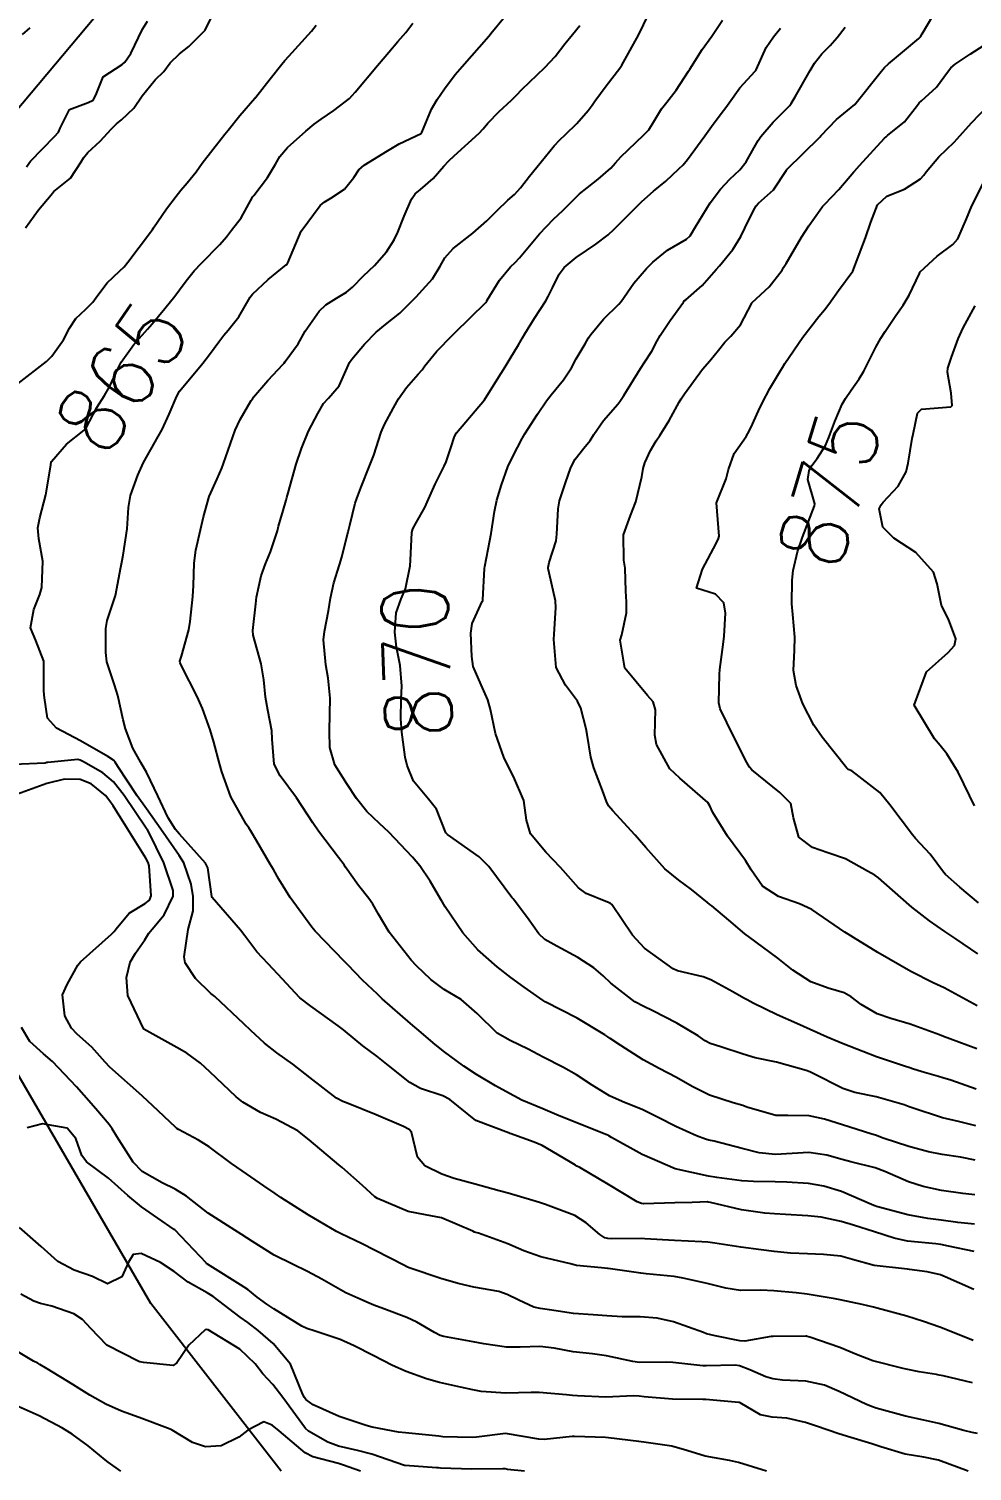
# Model space of a CAD drawing. Header units: metres. Extents: x 307586 to 320046, y 7427249 to 7434250.
# Drawn here: x 319577.1 to 319633.7, y 7427250 to 7427336.5 of the extents above; entities that cross this region are included whole.
import ezdxf
from ezdxf.enums import TextEntityAlignment as Align

# ---------------------------------------------------------------- set-up
doc = ezdxf.new("R2010")
doc.units = ezdxf.units.M
doc.header["$MEASUREMENT"] = 0
for name, color, linetype in [('Cotas', 45, 'Continuous'), ('Curvas de Nivel 1m', 11, 'Continuous'), ('Curvas de Nivel 5m', 15, 'Continuous'), ('Vias Secundárias', 230, 'Continuous')]:
    doc.layers.add(name, color=color, linetype=linetype)
doc.styles.add('Style-STANDARD', font='STANDARD.shx')

msp = doc.modelspace()

# ---------------------------------------------------------------- linework, layer by layer
at = {"layer": 'Curvas de Nivel 1m', "flags": 128}
for points, elevation in [([(319633.863, 7427266.537), (319633.144, 7427266.607), (319631.866, 7427266.8), (319630.757, 7427267.03), (319629.874, 7427267.314), (319628.46, 7427267.944), (319627.885, 7427268.154), (319626.428, 7427268.512), (319625.89, 7427268.649), (319624.972, 7427268.909), (319623.894, 7427269.066), (319622.896, 7427269.007), (319621.892, 7427268.948), (319620.911, 7427269.052), (319619.896, 7427269.323), (319618.216, 7427269.75), (319617.9, 7427269.816), (319617.704, 7427269.876), (319617.159, 7427270.081), (319615.911, 7427270.641), (319614.847, 7427271.183), (319613.926, 7427271.63), (319612.695, 7427272.132), (319611.936, 7427272.474), (319610.895, 7427273.108), (319609.948, 7427273.727), (319609.163, 7427274.178), (319607.959, 7427274.805), (319607.042, 7427275.283), (319605.969, 7427275.788), (319605.194, 7427276.228), (319603.991, 7427277.427), (319603.022, 7427278.25), (319602.009, 7427278.866), (319601.21, 7427279.467), (319600.353, 7427280.285), (319600.028, 7427280.626), (319598.701, 7427282.304), (319598.064, 7427283.385), (319597.732, 7427283.978), (319597.478, 7427284.319), (319596.86, 7427285.107), (319596.092, 7427286.2), (319595.997, 7427286.341), (319595.667, 7427286.777), (319594.465, 7427288.357), (319594.128, 7427288.865), (319593.151, 7427290.37), (319592.162, 7427291.676), (319591.803, 7427292.386), (319591.686, 7427293.886), (319591.661, 7427294.388), (319591.432, 7427295.619), (319591.288, 7427296.394), (319591.174, 7427297.451), (319591.027, 7427298.402), (319590.547, 7427300.12), (319590.513, 7427300.407), (319590.695, 7427301.998), (319590.751, 7427302.405), (319591.014, 7427303.695), (319591.286, 7427304.4), (319591.591, 7427305.127), (319591.993, 7427306.393), (319592.072, 7427306.658), (319592.351, 7427307.616), (319592.524, 7427308.224), (319592.567, 7427308.387), (319592.641, 7427308.661), (319593.124, 7427310.379), (319593.436, 7427311.336), (319593.87, 7427312.368), (319594.424, 7427313.428), (319594.765, 7427314.021), (319595.06, 7427314.354), (319595.699, 7427315.089), (319596.264, 7427316.342), (319596.317, 7427316.48), (319596.458, 7427316.699), (319597.216, 7427317.584), (319597.927, 7427318.318), (319598.488, 7427318.778), (319599.339, 7427319.457), (319600.193, 7427320.293), (319600.34, 7427320.457), (319600.508, 7427320.635), (319601.298, 7427321.505), (319601.768, 7427322.278), (319602.045, 7427322.768), (319602.543, 7427323.322), (319603.733, 7427324.252), (319604.56, 7427324.982), (319605.18, 7427325.621), (319605.837, 7427326.227), (319606.226, 7427326.576), (319606.584, 7427326.968), (319607.138, 7427327.669), (319607.566, 7427328.206), (319608.616, 7427329.494), (319608.947, 7427329.859), (319609.289, 7427330.183), (319609.971, 7427330.839), (319610.645, 7427331.611), (319610.885, 7427331.932), (319611.054, 7427332.166), (319611.732, 7427333.089), (319612.547, 7427334.151), (319612.602, 7427334.223), (319612.675, 7427334.325), (319613.673, 7427336.135), (319614.546, 7427337.948)], 868), ([(319576.439, 7427315.219), (319578.14, 7427316.555), (319578.305, 7427316.702), (319578.458, 7427316.87), (319579.16, 7427317.856), (319579.525, 7427318.54), (319579.901, 7427319.123), (319580.495, 7427319.689), (319580.922, 7427320.102), (319581.221, 7427320.523), (319581.768, 7427321.264), (319582.525, 7427321.972), (319582.804, 7427322.231), (319583.023, 7427322.503), (319584.385, 7427324.316), (319584.498, 7427324.481), (319584.554, 7427324.567), (319585.335, 7427325.703), (319585.915, 7427326.467), (319586.208, 7427326.834), (319586.585, 7427327.264), (319587.113, 7427327.935), (319587.486, 7427328.447), (319588.618, 7427329.923), (319588.846, 7427330.202), (319589.033, 7427330.426), (319589.751, 7427331.304), (319590.652, 7427332.345), (319590.68, 7427332.382), (319590.7, 7427332.41), (319591.559, 7427333.506), (319592.259, 7427334.394), (319592.448, 7427334.619), (319592.678, 7427334.866), (319594.034, 7427336.37), (319594.331, 7427336.732)], 864), ([(319576.866, 7427324.575), (319577.647, 7427325.647), (319578.421, 7427326.552), (319578.484, 7427326.641), (319578.576, 7427326.744), (319579.582, 7427327.546), (319580.21, 7427328.534), (319580.357, 7427328.781), (319580.609, 7427329.089), (319581.363, 7427329.775), (319582.048, 7427330.516), (319582.337, 7427330.804), (319582.631, 7427331.06), (319583.383, 7427331.758), (319583.87, 7427332.492), (319584.663, 7427333.462), (319585.183, 7427333.959), (319585.561, 7427334.471), (319586.127, 7427335.017), (319586.683, 7427335.45), (319587.663, 7427336.445), (319587.999, 7427337.145)], 863), ([(319576.941, 7427328.232), (319577.171, 7427328.571), (319578.618, 7427330.054), (319578.854, 7427330.314), (319578.959, 7427330.547), (319579.51, 7427331.671), (319580.646, 7427332.097), (319580.941, 7427332.234), (319581.096, 7427332.526), (319581.544, 7427333.641), (319582.672, 7427334.379), (319582.838, 7427334.508), (319583.206, 7427335.03), (319583.906, 7427336.492), (319584.205, 7427336.983)], 862), ([(319633.825, 7427263.124), (319632.278, 7427263.446), (319631.829, 7427263.555), (319631.52, 7427263.595), (319629.831, 7427263.746), (319629.013, 7427263.938), (319627.837, 7427264.311), (319626.577, 7427264.705), (319625.843, 7427264.941), (319624.634, 7427265.203), (319623.846, 7427265.283), (319622.498, 7427265.362), (319621.847, 7427265.394), (319621.256, 7427265.438), (319619.849, 7427265.643), (319617.999, 7427266.069), (319617.853, 7427266.102), (319617.819, 7427266.105), (319616.901, 7427266.084), (319615.852, 7427266.054), (319613.976, 7427265.994), (319613.852, 7427266.011), (319613.592, 7427266.123), (319611.868, 7427267.154), (319610.153, 7427268.166), (319609.976, 7427268.261), (319609.884, 7427268.309), (319609.497, 7427268.564), (319607.896, 7427269.496), (319607.404, 7427269.704), (319605.979, 7427270.219), (319605.903, 7427270.248), (319605.864, 7427270.259), (319603.914, 7427271.001), (319602.351, 7427272.256), (319601.935, 7427272.482), (319600.581, 7427272.922), (319599.943, 7427273.27), (319598.674, 7427274.303), (319597.958, 7427274.851), (319597.124, 7427275.482), (319596.092, 7427276.338), (319595.974, 7427276.434), (319595.644, 7427276.677), (319593.995, 7427277.852), (319593.352, 7427278.367), (319592.017, 7427279.775), (319591.732, 7427280.096), (319591.438, 7427280.389), (319590.755, 7427281.12), (319590.04, 7427282.075), (319589.779, 7427282.413), (319588.072, 7427284.384), (319588.062, 7427284.43), (319587.818, 7427286.162), (319587.681, 7427286.436), (319586.119, 7427288.174), (319585.882, 7427288.462), (319585.438, 7427289.159), (319584.825, 7427290.473), (319584.157, 7427291.854), (319583.801, 7427292.484), (319583.324, 7427293.345), (319582.87, 7427294.5), (319582.741, 7427295.044), (319582.42, 7427296.507), (319582.222, 7427297.145), (319581.767, 7427298.515), (319581.688, 7427299.076), (319581.689, 7427300.516), (319581.779, 7427301.004), (319582.283, 7427302.51), (319582.599, 7427304.215), (319582.652, 7427304.505), (319582.73, 7427304.917), (319582.971, 7427306.5), (319583.062, 7427307.79), (319583.187, 7427308.498), (319583.617, 7427309.733), (319583.953, 7427310.486), (319584.395, 7427311.274), (319584.84, 7427312.042), (319585.072, 7427312.473), (319585.507, 7427313.384), (319585.954, 7427314.465), (319586.128, 7427314.771), (319586.44, 7427315.146), (319587.516, 7427316.444), (319587.92, 7427316.979), (319588.472, 7427317.728), (319588.78, 7427318.125), (319589.035, 7427318.424), (319589.675, 7427319.234), (319590.364, 7427320.411), (319590.42, 7427320.495), (319590.506, 7427320.587), (319591.445, 7427321.475), (319592.532, 7427322.354), (319592.555, 7427322.367), (319592.574, 7427322.389), (319592.616, 7427322.471), (319593.431, 7427324.377), (319594.568, 7427325.91), (319594.81, 7427326.118), (319595.212, 7427326.354), (319596.031, 7427326.895), (319596.592, 7427327.594), (319596.885, 7427328.049), (319597.207, 7427328.331), (319598.612, 7427329.194), (319599.31, 7427329.609), (319600.622, 7427330.238), (319600.654, 7427330.258), (319600.675, 7427330.289), (319601.24, 7427331.688), (319601.578, 7427332.281), (319602.024, 7427332.912), (319602.668, 7427333.767), (319603.085, 7427334.264), (319604.691, 7427336.081), (319604.764, 7427336.167), (319604.819, 7427336.239), (319605.665, 7427337.274)], 866), ([(319633.842, 7427264.779), (319632.851, 7427264.881), (319631.844, 7427265.012), (319631.041, 7427265.108), (319629.847, 7427265.327), (319627.964, 7427265.837), (319627.852, 7427265.873), (319627.793, 7427265.891), (319627.66, 7427265.953), (319625.864, 7427266.726), (319624.797, 7427267.063), (319623.871, 7427267.212), (319622.582, 7427267.303), (319621.872, 7427267.319), (319620.575, 7427267.337), (319619.873, 7427267.379), (319618.372, 7427267.569), (319617.877, 7427267.66), (319615.883, 7427268.1), (319613.891, 7427268.948), (319612.055, 7427269.985), (319611.902, 7427270.081), (319611.863, 7427270.101), (319611.764, 7427270.142), (319609.913, 7427270.869), (319608.772, 7427271.329), (319607.925, 7427271.688), (319606.673, 7427272.209), (319606.187, 7427272.467), (319605.937, 7427272.623), (319605.086, 7427273.084), (319603.948, 7427273.755), (319603.182, 7427274.248), (319601.962, 7427275.154), (319601.352, 7427275.655), (319600.618, 7427276.28), (319599.981, 7427276.823), (319598.291, 7427278.307), (319598.006, 7427278.569), (319597.114, 7427279.424), (319596.218, 7427280.337), (319596.026, 7427280.541), (319594.265, 7427282.358), (319594.055, 7427282.601), (319592.754, 7427284.373), (319592.084, 7427285.485), (319591.768, 7427286.063), (319591.568, 7427286.388), (319590.757, 7427287.757), (319590.39, 7427288.406), (319590.282, 7427288.566), (319590.127, 7427288.779), (319589.206, 7427290.419), (319588.666, 7427291.917), (319588.523, 7427292.426), (319588.182, 7427293.707), (319587.96, 7427294.433), (319587.493, 7427295.728), (319587.19, 7427296.445), (319586.24, 7427298.278), (319586.157, 7427298.461), (319586.148, 7427298.556), (319586.247, 7427298.858), (319586.685, 7427300.454), (319586.765, 7427300.947), (319586.911, 7427302.451), (319586.958, 7427303.108), (319587.002, 7427304.45), (319587.102, 7427305.229), (319587.373, 7427306.444), (319587.558, 7427307.229), (319587.91, 7427308.437), (319588.374, 7427309.517), (319588.661, 7427310.146), (319588.763, 7427310.426), (319589.19, 7427311.633), (319589.465, 7427312.419), (319589.76, 7427313.076), (319590.431, 7427314.207), (319590.513, 7427314.328), (319590.571, 7427314.409), (319591.428, 7427315.415), (319592.345, 7427316.391), (319592.394, 7427316.45), (319592.455, 7427316.54), (319593.241, 7427317.609), (319593.665, 7427318.372), (319594.495, 7427319.58), (319594.899, 7427319.956), (319595.544, 7427320.35), (319596.151, 7427320.701), (319596.513, 7427321.015), (319597.169, 7427321.684), (319597.831, 7427322.321), (319598.541, 7427323.126), (319599.007, 7427323.846), (319599.219, 7427324.303), (319599.597, 7427325.265), (319600.046, 7427326.295), (319600.266, 7427326.605), (319600.582, 7427326.88), (319601.347, 7427327.527), (319601.989, 7427328.276), (319602.282, 7427328.598), (319602.609, 7427328.899), (319604.104, 7427330.248), (319604.354, 7427330.517), (319604.632, 7427330.86), (319605.314, 7427331.562), (319606.048, 7427332.226), (319606.346, 7427332.534), (319606.66, 7427332.884), (319608.06, 7427334.199), (319608.68, 7427334.854), (319609.26, 7427335.612), (319609.71, 7427336.18), (319610.156, 7427336.721)], 867), ([(319633.89, 7427268.621), (319632.993, 7427268.788), (319631.893, 7427268.947), (319631.09, 7427269.107), (319629.898, 7427269.433), (319628.37, 7427269.945), (319627.905, 7427270.107), (319627.686, 7427270.174), (319625.914, 7427270.731), (319624.837, 7427271.073), (319623.922, 7427271.278), (319622.638, 7427271.297), (319621.922, 7427271.29), (319620.186, 7427271.79), (319619.93, 7427271.887), (319619.362, 7427272.056), (319617.937, 7427272.508), (319616.891, 7427273.034), (319615.948, 7427273.576), (319614.912, 7427274.11), (319613.958, 7427274.637), (319612.611, 7427275.489), (319611.971, 7427275.912), (319611.838, 7427276.009), (319611.643, 7427276.145), (319609.988, 7427277.142), (319608.07, 7427278.122), (319608.002, 7427278.157), (319607.948, 7427278.191), (319606.81, 7427279.007), (319606.017, 7427279.584), (319605.187, 7427280.228), (319604.038, 7427281.234), (319603.126, 7427282.249), (319602.068, 7427283.813), (319601.9, 7427284.092), (319601.798, 7427284.264), (319601.161, 7427285.351), (319600.54, 7427286.283), (319600.101, 7427286.808), (319598.69, 7427288.304), (319598.128, 7427288.828), (319597.361, 7427289.547), (319596.745, 7427290.331), (319596.156, 7427291.211), (319595.444, 7427292.347), (319595.151, 7427293.383), (319595.129, 7427294.351), (319595.144, 7427295.41), (319595.167, 7427296.35), (319595.048, 7427297.535), (319594.899, 7427298.353), (319594.763, 7427299.85), (319594.816, 7427300.354), (319595.056, 7427301.578), (319595.18, 7427302.351), (319595.394, 7427303.257), (319595.729, 7427304.346), (319595.859, 7427304.803), (319596.249, 7427306.341), (319596.265, 7427306.41), (319596.339, 7427306.721), (319596.657, 7427308.037), (319596.756, 7427308.334), (319597.009, 7427308.97), (319597.552, 7427310.322), (319597.778, 7427310.933), (319598.222, 7427312.313), (319598.418, 7427312.775), (319598.966, 7427313.766), (319599.268, 7427314.302), (319599.741, 7427314.995), (319600.448, 7427315.793), (319600.682, 7427316.056), (319600.849, 7427316.286), (319601.572, 7427317.173), (319602.481, 7427318.111), (319602.561, 7427318.189), (319602.644, 7427318.268), (319604.501, 7427320.098), (319604.563, 7427320.179), (319604.597, 7427320.239), (319605.33, 7427321.423), (319605.999, 7427322.225), (319606.269, 7427322.49), (319606.538, 7427322.775), (319607.722, 7427324.202), (319608.562, 7427325.1), (319609.133, 7427325.618), (319609.697, 7427326.179), (319610.132, 7427326.622), (319610.585, 7427326.975), (319611.261, 7427327.495), (319612.015, 7427328.156), (319612.291, 7427328.469), (319612.61, 7427328.841), (319613.98, 7427330.13), (319614.291, 7427330.462), (319614.636, 7427331.005), (319615.056, 7427331.707), (319615.366, 7427332.113), (319615.928, 7427332.84), (319616.672, 7427333.967), (319616.753, 7427334.099), (319617.505, 7427335.273), (319618.084, 7427336.079), (319618.713, 7427337.033)], 869), ([(319633.974, 7427275.293), (319632.372, 7427275.896), (319631.975, 7427276.041), (319631.747, 7427276.133), (319629.986, 7427276.785), (319628.816, 7427277.116), (319627.995, 7427277.393), (319627.03, 7427277.965), (319626.449, 7427278.415), (319626.01, 7427278.651), (319625.06, 7427278.942), (319624.016, 7427279.309), (319622.939, 7427280.011), (319622.034, 7427280.735), (319620.28, 7427282.047), (319620.143, 7427282.138), (319620.054, 7427282.202), (319619.096, 7427283.026), (319618.071, 7427283.876), (319617.96, 7427283.96), (319617.823, 7427284.074), (319616.852, 7427284.86), (319616.086, 7427285.414), (319615.264, 7427286.108), (319614.112, 7427287.375), (319613.468, 7427288.127), (319612.137, 7427289.574), (319611.878, 7427289.882), (319611.745, 7427290.146), (319611.507, 7427290.796), (319610.989, 7427292.158), (319610.812, 7427292.793), (319610.587, 7427294.164), (319610.532, 7427294.501), (319610.209, 7427295.739), (319610.012, 7427296.172), (319609.282, 7427297.125), (319608.737, 7427298.185), (319608.589, 7427299.858), (319608.611, 7427300.187), (319608.713, 7427301.759), (319608.696, 7427302.186), (319608.31, 7427303.869), (319608.246, 7427304.124), (319608.244, 7427304.191), (319608.316, 7427304.488), (319608.724, 7427305.791), (319608.78, 7427306.186), (319608.843, 7427307.697), (319608.928, 7427308.184), (319609.287, 7427309.268), (319609.607, 7427310.178), (319609.875, 7427310.69), (319610.401, 7427311.356), (319610.766, 7427311.808), (319610.984, 7427312.164), (319611.573, 7427313.006), (319612.431, 7427313.996), (319612.557, 7427314.148), (319612.799, 7427314.507), (319613.799, 7427316.13), (319614.057, 7427316.528), (319614.469, 7427317.165), (319614.799, 7427317.796), (319614.984, 7427318.115), (319615.584, 7427319.018), (319616.365, 7427320.101), (319616.424, 7427320.181), (319616.505, 7427320.255), (319617.49, 7427321.114), (319618.345, 7427322.073), (319618.535, 7427322.291), (319619.328, 7427323.28), (319619.815, 7427324.057), (319620.062, 7427324.554), (319620.576, 7427325.621), (319620.73, 7427325.899), (319620.88, 7427326.047), (319621.768, 7427326.861), (319622.553, 7427328.031), (319622.571, 7427328.062), (319622.604, 7427328.102), (319624.546, 7427330.001), (319624.585, 7427330.039), (319624.624, 7427330.089), (319625.565, 7427331.065), (319626.653, 7427331.98), (319628.24, 7427333.956), (319628.44, 7427334.19), (319628.68, 7427334.412), (319629.512, 7427335.12), (319630.509, 7427335.932), (319630.601, 7427336.034), (319630.706, 7427336.218), (319631.347, 7427337.294)], 872), ([(319576.689, 7427336.17), (319577.151, 7427336.573)], 861), ([(319633.943, 7427272.87), (319632.424, 7427273.419), (319631.949, 7427273.553), (319631.679, 7427273.633), (319630.693, 7427273.919), (319630.12, 7427274.093), (319629.955, 7427274.151), (319629.633, 7427274.256), (319627.962, 7427274.811), (319627.135, 7427275.133), (319625.969, 7427275.6), (319624.999, 7427275.99), (319623.98, 7427276.454), (319623.168, 7427276.825), (319621.993, 7427277.335), (319620.552, 7427278.042), (319620.191, 7427278.234), (319620.006, 7427278.34), (319619.341, 7427278.725), (319618.017, 7427279.445), (319617.556, 7427279.615), (319616.022, 7427279.986), (319615.759, 7427280.103), (319614.041, 7427281.332), (319613.308, 7427282.127), (319612.071, 7427283.958), (319611.976, 7427284.046), (319611.713, 7427284.145), (319610.532, 7427284.618), (319610.081, 7427284.952), (319608.993, 7427286.181), (319608.107, 7427287.108), (319607.182, 7427288.204), (319606.948, 7427289.025), (319606.795, 7427290.21), (319606.164, 7427291.632), (319605.861, 7427292.223), (319605.598, 7427292.807), (319605.082, 7427294.231), (319604.785, 7427295.656), (319604.637, 7427296.236), (319604.226, 7427297.145), (319603.749, 7427298.245), (319603.66, 7427298.835), (319603.618, 7427300.246), (319603.69, 7427300.83), (319604.291, 7427302.145), (319604.323, 7427302.21), (319604.331, 7427302.24), (319604.429, 7427304.122), (319604.446, 7427304.239), (319604.75, 7427305.815), (319604.827, 7427306.235), (319605.035, 7427307.551), (319605.179, 7427308.232), (319605.458, 7427309.144), (319605.838, 7427310.225), (319606, 7427310.613), (319606.401, 7427311.393), (319606.69, 7427311.935), (319606.85, 7427312.213), (319607.605, 7427313.382), (319608.151, 7427314.194), (319608.437, 7427314.557), (319609.178, 7427315.45), (319609.649, 7427316.178), (319609.932, 7427316.704), (319610.475, 7427317.619), (319610.678, 7427317.97), (319610.805, 7427318.167), (319611.566, 7427319.085), (319612.501, 7427319.996), (319612.634, 7427320.148), (319613.403, 7427321.253), (319614.16, 7427322.126), (319614.537, 7427322.507), (319615.423, 7427323.232), (319616.551, 7427323.894), (319616.777, 7427324.097), (319617.096, 7427324.627), (319617.976, 7427326.079), (319618.591, 7427326.898), (319619.166, 7427327.496), (319619.751, 7427328.059), (319620.127, 7427328.536), (319620.616, 7427329.39), (319620.853, 7427329.815), (319621.009, 7427330.046), (319621.753, 7427330.922), (319622.65, 7427331.812), (319622.758, 7427331.922), (319622.833, 7427332.027), (319623.072, 7427332.438), (319623.974, 7427334.01), (319624.238, 7427334.448), (319624.688, 7427335.017), (319625.175, 7427335.516), (319625.592, 7427335.991), (319626.075, 7427336.62)], 871), ([(319634.003, 7427277.88), (319632.013, 7427278.956), (319631.365, 7427279.258), (319630.023, 7427279.93), (319628.04, 7427281.088), (319626.582, 7427281.972), (319626.257, 7427282.179), (319626.056, 7427282.307), (319625.092, 7427282.961), (319624.07, 7427283.662), (319623.333, 7427284.007), (319622.077, 7427284.445), (319621.109, 7427285.06), (319620.434, 7427286.045), (319620.101, 7427286.606), (319619.012, 7427288.061), (319618.137, 7427289.479), (319617.957, 7427289.889), (319617.827, 7427290.075), (319616.164, 7427291.538), (319615.555, 7427292.106), (319614.749, 7427293.553), (319614.647, 7427294.115), (319614.686, 7427295.637), (319614.551, 7427296.117), (319614.219, 7427296.511), (319612.86, 7427298.134), (319612.582, 7427299.815), (319612.663, 7427300.136), (319612.95, 7427301.466), (319612.949, 7427302.133), (319612.921, 7427302.756), (319612.867, 7427304.142), (319612.793, 7427304.619), (319612.769, 7427306.143), (319613.189, 7427307.299), (319613.509, 7427308.133), (319613.875, 7427309.625), (319613.962, 7427310.126), (319614.051, 7427310.462), (319614.399, 7427311.208), (319614.737, 7427311.787), (319614.963, 7427312.114), (319615.524, 7427313.007), (319616.111, 7427314.103), (319616.235, 7427314.302), (319616.438, 7427314.611), (319617.522, 7427316.084), (319617.947, 7427316.591), (319618.47, 7427317.238), (319618.846, 7427317.7), (319619.212, 7427318.063), (319619.803, 7427318.743), (319620.472, 7427320.05), (319620.483, 7427320.07), (319620.504, 7427320.091), (319621.518, 7427321.04), (319622.29, 7427322.032), (319622.384, 7427322.182), (319622.537, 7427322.431), (319623.461, 7427324.016), (319623.889, 7427324.684), (319624.578, 7427325.652), (319624.726, 7427325.853), (319624.858, 7427325.997), (319625.706, 7427326.875), (319626.602, 7427327.931), (319626.647, 7427327.979), (319626.94, 7427328.308), (319628.435, 7427329.953), (319628.532, 7427330.043), (319628.625, 7427330.112), (319629.645, 7427330.933), (319630.426, 7427331.932), (319630.519, 7427332.067), (319630.656, 7427332.2), (319631.562, 7427333.022), (319632.22, 7427333.915), (319632.422, 7427334.168), (319632.68, 7427334.39), (319633.589, 7427334.997), (319634.7, 7427335.712)], 873), ([(319634.04, 7427280.993), (319632.717, 7427281.893), (319632.057, 7427282.338), (319631.139, 7427282.989), (319630.072, 7427283.805), (319629.926, 7427283.931), (319628.089, 7427285.55), (319627.851, 7427285.714), (319627.428, 7427285.96), (319626.104, 7427286.692), (319625.039, 7427287.06), (319624.114, 7427287.389), (319623.296, 7427288.008), (319622.981, 7427289.165), (319622.811, 7427290.013), (319622.153, 7427290.677), (319620.472, 7427292.046), (319620.333, 7427292.206), (319620.177, 7427292.482), (319619.381, 7427294.058), (319618.579, 7427295.697), (319618.493, 7427296.067), (319618.529, 7427297.777), (319618.558, 7427298.067), (319618.758, 7427299.565), (319618.825, 7427300.064), (319618.898, 7427301.45), (319618.786, 7427302.065), (319618.298, 7427302.586), (319617.152, 7427302.938), (319617.51, 7427304.082), (319618.329, 7427305.633), (319618.48, 7427305.92), (319618.524, 7427306.068), (319618.363, 7427308.07), (319618.927, 7427309.515), (319619.073, 7427310.063), (319619.424, 7427311.033), (319620.129, 7427312.053), (319620.244, 7427312.223), (319620.418, 7427312.573), (319620.883, 7427313.591), (319621.1, 7427314.043), (319621.566, 7427314.919), (319622.215, 7427316.032), (319622.31, 7427316.186), (319622.467, 7427316.423), (319623.544, 7427318.014), (319624.495, 7427319.243), (319624.838, 7427319.658), (319625.093, 7427319.994), (319625.689, 7427320.814), (319626.533, 7427321.98), (319627.303, 7427323.969), (319627.622, 7427324.909), (319628.029, 7427325.958), (319628.588, 7427326.482), (319629.644, 7427326.887), (319630.599, 7427327.503), (319630.8, 7427327.729), (319630.944, 7427327.927), (319631.701, 7427328.83), (319632.621, 7427329.716), (319632.81, 7427329.907), (319633.667, 7427330.865), (319634.617, 7427331.881)], 874), ([(319633.849, 7427289.883), (319633.535, 7427290.503), (319632.872, 7427291.893), (319632.184, 7427292.998), (319631.78, 7427293.497), (319631.449, 7427293.911), (319630.223, 7427295.93), (319630.97, 7427297.919), (319632.255, 7427299.08), (319632.65, 7427299.505), (319632.729, 7427299.895), (319632.281, 7427301.086), (319631.857, 7427301.907), (319631.603, 7427303.208), (319631.382, 7427303.914), (319630.33, 7427305.087), (319628.995, 7427305.943), (319628.349, 7427306.597), (319628.12, 7427307.713), (319628.232, 7427307.952), (319628.365, 7427308.111), (319629.251, 7427309.064), (319629.739, 7427309.936), (319629.871, 7427310.455), (319630.101, 7427311.933), (319630.153, 7427312.196), (319630.428, 7427313.444), (319630.67, 7427313.688), (319632.432, 7427313.821), (319632.499, 7427313.909), (319632.444, 7427314.657), (319632.214, 7427315.912), (319632.236, 7427316.141), (319632.472, 7427316.813), (319632.859, 7427317.904), (319633.157, 7427318.567), (319633.886, 7427319.889)], 876), ([(319633.762, 7427257.787), (319633.527, 7427257.882), (319631.77, 7427258.59), (319630.79, 7427258.932), (319629.776, 7427259.257), (319627.993, 7427259.736), (319627.781, 7427259.79), (319627.109, 7427259.957), (319625.787, 7427260.231), (319625.475, 7427260.288), (319623.791, 7427260.572), (319623.147, 7427260.652), (319621.794, 7427260.765), (319621.021, 7427260.805), (319619.794, 7427260.794), (319618.92, 7427260.935), (319617.8, 7427261.219), (319616.358, 7427261.538), (319615.806, 7427261.636), (319614.127, 7427261.796), (319613.809, 7427261.828), (319611.843, 7427262.109), (319611.812, 7427262.111), (319611.453, 7427262.145), (319609.946, 7427262.3), (319609.814, 7427262.328), (319609.591, 7427262.397), (319607.819, 7427262.815), (319606.781, 7427263.165), (319605.827, 7427263.585), (319604.059, 7427264.238), (319603.834, 7427264.302), (319603.724, 7427264.351), (319601.842, 7427265.157), (319600.896, 7427265.327), (319599.845, 7427265.529), (319598.006, 7427266.308), (319597.854, 7427266.406), (319597.101, 7427267.085), (319595.881, 7427268.181), (319595.691, 7427268.342), (319593.898, 7427269.833), (319593.216, 7427270.367), (319591.91, 7427271.084), (319590.991, 7427271.471), (319589.92, 7427272.086), (319589.518, 7427272.414), (319587.945, 7427273.914), (319587.381, 7427274.439), (319586.551, 7427275.044), (319585.962, 7427275.376), (319583.973, 7427276.48), (319583.023, 7427278.49), (319582.929, 7427279.576), (319583.16, 7427280.489), (319583.475, 7427281.039), (319584.036, 7427281.832), (319584.288, 7427282.23), (319584.488, 7427282.476), (319585.191, 7427283.333), (319585.735, 7427284.463), (319585.737, 7427284.802), (319585.189, 7427286.469), (319584.261, 7427288.339), (319584.172, 7427288.48), (319584.124, 7427288.55), (319582.795, 7427290.493), (319582.151, 7427291.318), (319581.508, 7427291.861), (319580.361, 7427292.527), (319580.164, 7427292.632), (319580.026, 7427292.67), (319578.824, 7427292.543), (319578.223, 7427292.488), (319578.162, 7427292.473), (319578.061, 7427292.451), (319576.161, 7427292.372)], 864), ([(319633.727, 7427255.258), (319631.961, 7427255.667), (319631.731, 7427255.711), (319631.57, 7427255.741), (319630.524, 7427255.918), (319629.735, 7427256.067), (319629.565, 7427256.102), (319627.742, 7427256.575), (319626.759, 7427256.949), (319625.754, 7427257.379), (319623.95, 7427257.997), (319623.805, 7427258.041), (319623.763, 7427258.048), (319623.712, 7427258.052), (319621.763, 7427258.034), (319621.642, 7427258.022), (319620.049, 7427257.755), (319619.759, 7427257.78), (319618.277, 7427258.065), (319617.764, 7427258.194), (319617.569, 7427258.268), (319615.771, 7427258.912), (319614.801, 7427259.132), (319613.774, 7427259.213), (319612.688, 7427259.217), (319611.774, 7427259.272), (319610.955, 7427259.333), (319609.775, 7427259.41), (319608.336, 7427259.626), (319607.778, 7427259.716), (319607.381, 7427259.798), (319606.494, 7427260.209), (319605.788, 7427260.558), (319605.286, 7427260.729), (319603.794, 7427261), (319602.84, 7427261.207), (319601.802, 7427261.514), (319599.964, 7427262.134), (319599.812, 7427262.199), (319599.63, 7427262.292), (319597.822, 7427263.216), (319597.087, 7427263.586), (319595.831, 7427264.193), (319595.546, 7427264.343), (319593.843, 7427265.332), (319592.195, 7427266.377), (319591.856, 7427266.612), (319591.182, 7427267.072), (319589.876, 7427267.968), (319589.242, 7427268.416), (319587.893, 7427269.408), (319587.27, 7427269.813), (319586.064, 7427270.458), (319585.966, 7427270.521), (319585.904, 7427270.573), (319584.5, 7427271.891), (319583.922, 7427272.436), (319583.874, 7427272.48), (319581.948, 7427274.19), (319581.663, 7427274.504), (319580.849, 7427275.404), (319579.969, 7427276.184), (319579.635, 7427276.533), (319579.244, 7427277.278), (319579.103, 7427278.539), (319579.381, 7427279.164), (319580.021, 7427280.328), (319580.17, 7427280.528), (319582.04, 7427282.174), (319582.202, 7427282.338), (319582.31, 7427282.497), (319583.106, 7427283.441), (319584.066, 7427284.011), (319584.326, 7427284.22), (319584.413, 7427284.477), (319584.292, 7427286.277), (319584.235, 7427286.479), (319584.097, 7427286.736), (319582.998, 7427288.491), (319582.137, 7427289.873), (319581.888, 7427290.251), (319581.675, 7427290.507), (319580.823, 7427291.194), (319580.152, 7427291.47), (319579.212, 7427291.479), (319578.15, 7427291.216), (319576.399, 7427290.576)], 863), ([(319634.024, 7427252.203), (319633.697, 7427252.264), (319633.197, 7427252.386), (319631.702, 7427252.809), (319630.806, 7427253.015), (319629.706, 7427253.248), (319627.931, 7427253.728), (319627.711, 7427253.803), (319627.352, 7427253.954), (319625.721, 7427254.729), (319624.842, 7427255.102), (319623.726, 7427255.357), (319622.326, 7427255.415), (319621.728, 7427255.483), (319621.315, 7427255.612), (319620.359, 7427256.041), (319619.736, 7427256.273), (319619.478, 7427256.311), (319617.736, 7427256.269), (319617.53, 7427256.278), (319615.739, 7427256.474), (319615.343, 7427256.492), (319613.738, 7427256.481), (319613.332, 7427256.531), (319611.744, 7427256.881), (319610.904, 7427256.995), (319609.747, 7427257.112), (319608.609, 7427257.322), (319607.751, 7427257.422), (319606.574, 7427257.384), (319605.751, 7427257.393), (319604.392, 7427257.591), (319603.755, 7427257.713), (319601.983, 7427258.035), (319601.761, 7427258.099), (319601.426, 7427258.265), (319600.371, 7427258.883), (319599.772, 7427259.166), (319598.392, 7427259.689), (319597.779, 7427259.918), (319597.502, 7427260.036), (319596.818, 7427260.324), (319596.11, 7427260.657), (319595.788, 7427260.83), (319594.671, 7427261.475), (319593.799, 7427261.937), (319592.896, 7427262.369), (319591.811, 7427262.921), (319590.496, 7427263.727), (319589.829, 7427264.168), (319589.438, 7427264.414), (319587.843, 7427265.437), (319587.28, 7427265.871), (319586.534, 7427266.45), (319585.859, 7427266.877), (319585.088, 7427267.245), (319583.875, 7427267.929), (319583.329, 7427268.486), (319582.36, 7427270.034), (319582.086, 7427270.498), (319581.905, 7427270.747), (319581.107, 7427271.704), (319580.374, 7427272.523), (319579.93, 7427273.008), (319578.493, 7427274.545), (319577.957, 7427275.006), (319577.145, 7427275.742), (319576.637, 7427276.57)], 862), ([(319633.472, 7427249.95), (319631.674, 7427250.609), (319630.796, 7427250.793), (319629.678, 7427250.962), (319628.227, 7427251.403), (319627.688, 7427251.592), (319626.429, 7427251.963), (319625.695, 7427252.188), (319624.362, 7427252.653), (319623.702, 7427252.879), (319622.582, 7427253.134), (319621.705, 7427253.188), (319621.005, 7427253.329), (319619.781, 7427254.049), (319619.729, 7427254.066), (319619.713, 7427254.072), (319619.691, 7427254.072), (319617.715, 7427254.251), (319617.531, 7427254.256), (319615.715, 7427254.27), (319614.017, 7427254.417), (319613.716, 7427254.453), (319613.373, 7427254.466), (319611.715, 7427254.393), (319610.021, 7427254.47), (319609.716, 7427254.495), (319609.361, 7427254.529), (319607.718, 7427254.675), (319607.24, 7427254.672), (319605.717, 7427254.631), (319604.22, 7427254.734), (319603.719, 7427254.826), (319602.98, 7427254.988), (319601.723, 7427255.269), (319600.943, 7427255.49), (319599.729, 7427255.929), (319598.913, 7427256.298), (319597.742, 7427256.891), (319596.613, 7427257.464), (319595.755, 7427257.843), (319594.271, 7427258.355), (319593.765, 7427258.521), (319593.473, 7427258.656), (319591.776, 7427259.691), (319591.359, 7427259.967), (319590.779, 7427260.395), (319590.227, 7427260.843), (319589.79, 7427261.132), (319587.964, 7427262.266), (319587.802, 7427262.372), (319587.769, 7427262.397), (319587.731, 7427262.431), (319585.833, 7427264.433), (319585.805, 7427264.46), (319583.846, 7427265.809), (319583.016, 7427266.488), (319581.868, 7427267.529), (319580.543, 7427268.52), (319580.252, 7427268.89), (319579.897, 7427269.924), (319579.383, 7427270.535), (319577.905, 7427270.789), (319576.977, 7427270.564)], 861), ([(319606.823, 7427249.95), (319605.811, 7427250.059), (319605.662, 7427250.081), (319605.538, 7427250.088), (319603.661, 7427250.072), (319601.782, 7427250.138), (319601.662, 7427250.141), (319601.549, 7427250.149), (319599.663, 7427250.285), (319599.632, 7427250.29), (319597.67, 7427250.971), (319596.8, 7427251.19), (319595.674, 7427251.459), (319595.027, 7427251.69), (319593.855, 7427252.357), (319593.685, 7427252.52), (319592.326, 7427254.374), (319591.721, 7427255.148), (319591.13, 7427255.792), (319590.67, 7427256.396), (319589.746, 7427257.265), (319587.842, 7427258.429), (319587.763, 7427258.453), (319587.665, 7427258.431), (319586.675, 7427257.52), (319585.958, 7427256.457), (319585.731, 7427256.301), (319583.969, 7427256.478), (319583.734, 7427256.52), (319583.679, 7427256.536), (319581.748, 7427257.508), (319580.795, 7427258.515), (319580.303, 7427259.057), (319579.772, 7427259.396), (319578.465, 7427259.854), (319577.777, 7427260.003), (319577.367, 7427260.144), (319576.588, 7427260.568)], 859), ([(319596.985, 7427249.95), (319595.914, 7427250.327), (319595.664, 7427250.407), (319594.126, 7427250.812), (319593.67, 7427251.049), (319592.103, 7427252.376), (319591.688, 7427252.718), (319591.177, 7427252.901), (319590.228, 7427252.402), (319589.679, 7427251.991), (319588.622, 7427251.472), (319587.673, 7427251.401), (319586.902, 7427251.669), (319585.682, 7427252.401), (319585.566, 7427252.461), (319583.693, 7427253.167), (319582.641, 7427253.548), (319581.705, 7427253.969), (319580.736, 7427254.515), (319580.106, 7427254.913), (319579.719, 7427255.159), (319578.181, 7427256.093), (319577.731, 7427256.357), (319577.608, 7427256.429), (319577.365, 7427256.556), (319575.747, 7427257.512)], 858), ([(319582.591, 7427249.95), (319581.832, 7427250.498), (319581.664, 7427250.634), (319580.633, 7427251.476), (319579.679, 7427252.175), (319579.091, 7427252.536), (319577.694, 7427253.266), (319576.434, 7427253.837)], 857)]:
    msp.add_lwpolyline(points, dxfattribs=dict(at, elevation=elevation))
at = {"layer": 'Curvas de Nivel 5m', "flags": 128}
for points, elevation in [([(319633.797, 7427260.851), (319632.084, 7427261.622), (319631.81, 7427261.739), (319630.997, 7427261.912), (319629.936, 7427262.05), (319629.814, 7427262.068), (319629.65, 7427262.096), (319627.816, 7427262.299), (319626.517, 7427262.66), (319625.822, 7427262.849), (319624.787, 7427262.954), (319623.823, 7427262.985), (319622.803, 7427263.03), (319621.824, 7427263.133), (319621.035, 7427263.241), (319619.826, 7427263.4), (319618.263, 7427263.631), (319617.829, 7427263.692), (319617.474, 7427263.72), (319615.83, 7427263.8), (319614.047, 7427263.902), (319613.831, 7427263.91), (319612.074, 7427263.894), (319611.831, 7427263.905), (319611.644, 7427263.955), (319611.351, 7427264.147), (319610.541, 7427264.86), (319609.844, 7427265.296), (319608.092, 7427265.946), (319607.851, 7427266.027), (319607.729, 7427266.069), (319607.323, 7427266.198), (319605.859, 7427266.625), (319605.312, 7427266.775), (319603.867, 7427267.167), (319602.609, 7427267.516), (319601.876, 7427267.769), (319600.84, 7427268.276), (319600.406, 7427268.8), (319600.046, 7427270.288), (319599.905, 7427270.456), (319599.567, 7427270.635), (319597.918, 7427271.326), (319596.25, 7427272.013), (319595.93, 7427272.142), (319595.547, 7427272.344), (319593.941, 7427273.573), (319592.92, 7427274.37), (319591.96, 7427275.06), (319591.218, 7427275.644), (319590.404, 7427276.404), (319589.979, 7427276.807), (319588.237, 7427278.428), (319588.005, 7427278.626), (319587.087, 7427279.518), (319586.462, 7427280.453), (319586.391, 7427280.819), (319586.648, 7427282.451), (319586.933, 7427283.574), (319586.949, 7427284.447), (319586.816, 7427285.185), (319586.372, 7427286.456), (319586.099, 7427286.898), (319585.002, 7427288.471), (319584.135, 7427289.699), (319583.584, 7427290.486), (319582.416, 7427292.242), (319582.261, 7427292.499), (319582.165, 7427292.614), (319581.827, 7427292.846), (319580.182, 7427293.788), (319578.732, 7427294.545), (319578.199, 7427295.143), (319578.024, 7427296.366), (319577.989, 7427296.553), (319577.975, 7427296.795), (319577.978, 7427298.554), (319577.496, 7427299.802), (319577.183, 7427300.566), (319577.368, 7427301.658), (319577.737, 7427302.558), (319577.852, 7427302.994), (319577.919, 7427304.556), (319577.678, 7427305.911), (319577.623, 7427306.561), (319577.738, 7427307.163), (319578.091, 7427308.554), (319578.38, 7427310.216), (319578.422, 7427310.51), (319578.438, 7427310.549), (319579.345, 7427311.589), (319580.402, 7427312.43), (319580.454, 7427312.478), (319580.492, 7427312.529), (319581.16, 7427313.785), (319581.619, 7427314.518), (319581.92, 7427315.033), (319582.45, 7427316.187), (319582.616, 7427316.508), (319583.386, 7427317.579), (319584.192, 7427318.484), (319584.486, 7427318.812), (319585.237, 7427319.731), (319585.841, 7427320.467), (319586.127, 7427320.845), (319586.517, 7427321.39), (319586.992, 7427321.987), (319587.434, 7427322.446), (319588.544, 7427323.57), (319588.935, 7427324.04), (319589.251, 7427324.423), (319589.816, 7427325.162), (319590.503, 7427326.411), (319590.529, 7427326.455), (319590.574, 7427326.511), (319591.4, 7427327.592), (319591.877, 7427328.397), (319592.148, 7427328.854), (319592.613, 7427329.395), (319593.713, 7427330.374), (319594.209, 7427330.786), (319594.634, 7427331.094), (319595.389, 7427331.605), (319596.327, 7427332.343), (319596.489, 7427332.508), (319596.657, 7427332.717), (319598.01, 7427334.32), (319598.681, 7427335.109), (319599.23, 7427335.762), (319599.707, 7427336.3), (319600.136, 7427336.861)], 865), ([(319633.915, 7427270.671), (319632.879, 7427270.93), (319631.922, 7427271.148), (319630.107, 7427271.75), (319629.931, 7427271.814), (319629.62, 7427271.933), (319627.938, 7427272.42), (319626.656, 7427272.685), (319625.942, 7427272.925), (319624.11, 7427273.839), (319623.952, 7427273.915), (319623.736, 7427274.002), (319621.958, 7427274.496), (319620.686, 7427274.765), (319619.962, 7427274.973), (319618.616, 7427275.414), (319617.968, 7427275.622), (319617.681, 7427275.785), (319617.257, 7427276.081), (319615.984, 7427276.829), (319614.537, 7427277.572), (319613.999, 7427277.829), (319613.46, 7427278.125), (319612.014, 7427279.244), (319611.55, 7427279.679), (319610.987, 7427280.156), (319610.032, 7427280.784), (319608.768, 7427281.456), (319608.048, 7427281.868), (319607.696, 7427282.195), (319607.009, 7427283.152), (319606.207, 7427284.218), (319606.146, 7427284.292), (319606.075, 7427284.382), (319604.693, 7427286.234), (319604.102, 7427286.83), (319602.214, 7427288.166), (319602.122, 7427288.232), (319602.104, 7427288.26), (319601.554, 7427289.686), (319601.075, 7427290.276), (319600.159, 7427291.363), (319599.782, 7427292.294), (319599.667, 7427292.806), (319599.466, 7427294.297), (319599.404, 7427295.095), (319599.427, 7427296.298), (319599.458, 7427297.065), (319599.36, 7427298.299), (319599.154, 7427299.401), (319599.04, 7427300.302), (319599.124, 7427301.458), (319599.436, 7427302.299), (319599.689, 7427302.906), (319599.962, 7427304.294), (319599.987, 7427304.622), (319600.064, 7427306.293), (319600.122, 7427306.507), (319600.342, 7427306.909), (319600.844, 7427307.796), (319601.064, 7427308.283), (319601.463, 7427309.188), (319602.011, 7427310.274), (319602.122, 7427310.537), (319602.399, 7427311.359), (319602.625, 7427312.052), (319602.749, 7427312.265), (319604.433, 7427314.24), (319605.199, 7427315.479), (319605.661, 7427316.228), (319605.964, 7427316.721), (319606.473, 7427317.558), (319606.72, 7427317.976), (319606.858, 7427318.214), (319607.435, 7427319.148), (319608.116, 7427320.196), (319608.258, 7427320.443), (319608.515, 7427320.973), (319608.921, 7427321.792), (319609.218, 7427322.183), (319609.929, 7427322.787), (319610.543, 7427323.208), (319611.116, 7427323.596), (319611.846, 7427324.157), (319612.216, 7427324.493), (319612.56, 7427324.839), (319613.858, 7427326.131), (319614.23, 7427326.474), (319614.583, 7427326.775), (319615.324, 7427327.381), (319616.089, 7427328.105), (319616.347, 7427328.361), (319616.609, 7427328.666), (319617.648, 7427330.085), (319618.064, 7427330.646), (319618.643, 7427331.425), (319618.923, 7427331.794), (319619.115, 7427332.065), (319619.755, 7427332.966), (319620.672, 7427333.967), (319620.713, 7427334.009), (319620.736, 7427334.049), (319621.335, 7427335.402), (319621.769, 7427336.039), (319622.19, 7427336.553)], 870), ([(319634.076, 7427284.057), (319632.972, 7427285.009), (319632.101, 7427285.764), (319631.979, 7427285.902), (319631.187, 7427286.987), (319630.298, 7427287.927), (319630.214, 7427288.019), (319630.125, 7427288.14), (319628.755, 7427289.944), (319628.154, 7427290.69), (319626.472, 7427291.976), (319626.265, 7427292.07), (319626.174, 7427292.133), (319624.704, 7427293.995), (319624.2, 7427294.723), (319623.545, 7427296.007), (319623.135, 7427297.105), (319622.972, 7427298.013), (319623.035, 7427299.233), (319623.058, 7427300.012), (319622.928, 7427301.369), (319622.887, 7427302.014), (319622.901, 7427303.42), (319622.96, 7427304.014), (319623.219, 7427305.116), (319623.519, 7427306.008), (319624.244, 7427307.884), (319624.265, 7427308.001), (319623.832, 7427309.463), (319623.911, 7427310.007), (319624.087, 7427310.305), (319624.394, 7427310.723), (319624.89, 7427311.511), (319625.099, 7427311.993), (319625.463, 7427312.949), (319625.906, 7427313.985), (319626.099, 7427314.322), (319626.446, 7427314.825), (319626.919, 7427315.51), (319627.194, 7427315.969), (319627.919, 7427317.4), (319628.23, 7427317.954), (319628.487, 7427318.351), (319629.122, 7427319.318), (319629.56, 7427319.939), (319629.923, 7427320.524), (319630.532, 7427321.84), (319630.562, 7427321.9), (319630.587, 7427321.929), (319631.6, 7427322.862), (319632.549, 7427323.564), (319632.846, 7427323.906), (319633.357, 7427325.112), (319633.676, 7427325.894), (319634.601, 7427327.721)], 875), ([(319621.355, 7427249.95), (319621.087, 7427250.029), (319619.669, 7427250.47), (319619.142, 7427250.584), (319617.675, 7427250.849), (319616.58, 7427251.181), (319615.683, 7427251.443), (319614.124, 7427251.676), (319613.687, 7427251.72), (319611.876, 7427251.953), (319611.69, 7427251.97), (319609.83, 7427252.029), (319609.691, 7427252.021), (319608.017, 7427251.858), (319607.688, 7427251.864), (319605.693, 7427252.21), (319603.94, 7427251.986), (319603.689, 7427251.97), (319601.919, 7427252.019), (319601.681, 7427252.048), (319601.488, 7427252.07), (319599.683, 7427252.249), (319599.268, 7427252.294), (319597.687, 7427252.585), (319597.323, 7427252.681), (319595.696, 7427253.236), (319594.138, 7427253.922), (319593.711, 7427254.243), (319593.615, 7427254.361), (319593.525, 7427254.552), (319592.778, 7427256.37), (319591.751, 7427257.611), (319590.849, 7427258.394), (319590.23, 7427258.865), (319589.771, 7427259.2), (319588.144, 7427260.426), (319587.785, 7427260.649), (319586.645, 7427261.301), (319585.798, 7427261.924), (319584.975, 7427262.468), (319583.811, 7427263.006), (319583.342, 7427262.953), (319583.054, 7427262.487), (319582.667, 7427261.618), (319581.79, 7427261.196), (319580.905, 7427261.625), (319579.798, 7427262.017), (319578.824, 7427262.54), (319577.816, 7427263.427), (319576.523, 7427264.57)], 860)]:
    msp.add_lwpolyline(points, dxfattribs=dict(at, elevation=elevation))
at = {"layer": 'Vias Secundárias', "elevation": 896.91}
msp.add_lwpolyline([(319592.231, 7427249.95), (319584.399, 7427260.007), (319566.496, 7427290.849), (319561.378, 7427303.182), (319564.253, 7427315.625), (319575.752, 7427330.94), (319594.965, 7427353.832), (319603.596, 7427369.511), (319609.352, 7427382.793), (319614.147, 7427401.007), (319614.95, 7427421.465), (319613.355, 7427435.867), (319607.605, 7427452.33), (319587.136, 7427489.55)], dxfattribs=at)
msp.add_lwpolyline([(319592.231, 7427249.95), (319584.399, 7427260.007), (319566.496, 7427290.849), (319561.378, 7427303.182), (319564.253, 7427315.625), (319575.752, 7427330.94), (319594.965, 7427353.832), (319603.596, 7427369.511), (319609.352, 7427382.793), (319614.147, 7427401.007), (319614.95, 7427421.465), (319613.355, 7427435.867), (319607.605, 7427452.33), (319587.136, 7427489.55)], dxfattribs=at)

# ---------------------------------------------------------------- texts
at = {"layer": 'Cotas', "style": 'Style-STANDARD'}
for s, rotation, p in [('865', 55.45422, (319582.659, 7427315.639, 865)), ('875', 73.26216, (319625.143, 7427308.914, 875)), ('870', 91.92661, (319600.351, 7427298.605, 870))]:
    msp.add_text(s, height=4, rotation=rotation, dxfattribs=at).set_placement(p, align=Align.MIDDLE_CENTER)

doc.saveas('drawing.dxf')
